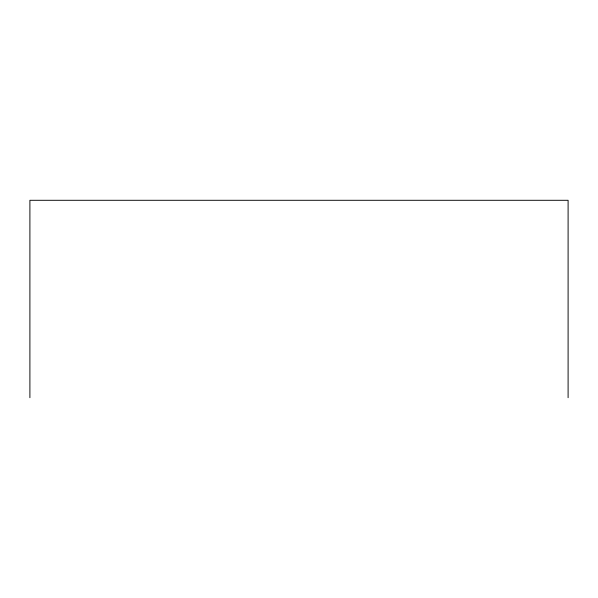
<?xml version="1.0" encoding="UTF-8"?>
<svg xmlns="http://www.w3.org/2000/svg" width="598" height="598" viewBox="0 0 598 598"><rect width="100%" height="100%" fill="white"/><g stroke="black" fill="none" stroke-linecap="round" stroke-linejoin="round"><path stroke-width="0.9" d="M568.1 397.707L568.1 200.293L29.9 200.293L29.9 397.707"/></g></svg>
